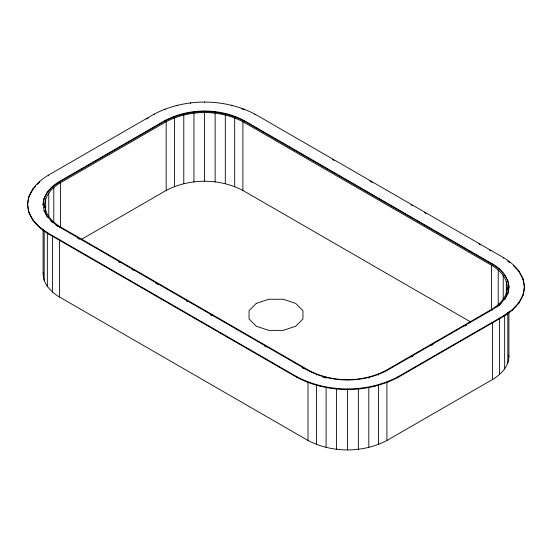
<?xml version="1.0" encoding="UTF-8"?>
<svg xmlns="http://www.w3.org/2000/svg" width="552" height="552" viewBox="0 0 552 552"><rect width="100%" height="100%" fill="white"/><g stroke="black" fill="none" stroke-linecap="round" stroke-linejoin="round"><path stroke-width="0.83" d="M27.6 204.24C28.048 191.282 37.95 181.387 48.479 175.136L154.132 114.14C185.017 98.042 224.077 98.042 254.955 114.14L503.521 257.646C514.222 263.966 524.283 274.165 524.4 287.357C523.952 300.316 514.05 310.21 503.521 316.462L397.868 377.458C366.983 393.555 327.922 393.555 297.045 377.458L48.479 233.951C37.777 227.631 27.717 217.44 27.6 204.24L28.973 212.879M27.6 204.847L28.973 196.208M44.174 197.954L43.097 204.847C43.125 194.47 51.026 186.424 59.444 181.463L165.089 120.467C189.26 107.868 219.827 107.868 243.998 120.467L492.556 263.973C502.9 269.535 512.021 281.465 507.826 293.643L508.903 286.75M44.65 207.428C43.808 196.636 51.695 187.742 60.541 182.705L166.186 121.709C189.681 109.462 219.406 109.462 242.901 121.709L491.459 265.215C500.305 270.252 508.192 279.146 507.35 289.938M508.903 312.184L508.903 356.709C508.551 366.845 500.802 374.594 492.556 379.486L386.911 440.482C362.74 453.082 332.173 453.082 308.002 440.482L59.444 296.976C50.936 291.925 42.249 283.307 43.366 272.626M507.35 287.357C507.012 297.217 499.477 304.745 491.459 309.506L385.813 370.502C362.319 382.75 332.594 382.75 309.099 370.502L60.541 226.996C52.523 222.242 44.988 214.707 44.65 204.847M523.027 295.389L524.4 286.75M29.339 196.119L33.03 189.094L35.77 186.134M44.174 198.561L47.348 192.524L52.502 186.949L59.444 182.07L165.089 121.074C189.26 108.475 219.827 108.475 243.998 121.074L492.556 264.58C500.802 269.473 508.551 277.214 508.903 287.357M43.097 204.24L44.174 211.133L44.174 210.526L47.348 216.57L52.502 222.139L59.444 227.017L308.002 370.523C332.173 383.122 362.74 383.122 386.911 370.523L492.556 309.527L499.498 304.649L504.652 299.08L507.826 293.036M505.052 298.929L507.433 294.395M28.973 212.272L33.03 219.993L39.613 227.107L48.479 233.344L297.045 376.85C327.922 392.948 366.983 392.948 397.868 376.85L503.521 315.854L512.387 309.617L518.97 302.503L523.027 294.782M37.419 184.354L39.613 181.981L39.613 181.373M496.724 307.209L501.216 303.4M146.694 119.046L148.177 118.183M81.372 239.416L166.186 190.447C189.681 178.199 219.406 178.199 242.901 190.447L470.559 321.885M411.461 356.958L412.951 356.095M431.547 345.359L433.037 344.503M465.032 326.032L466.516 325.169M241.686 108.868L244.156 109.627L244.156 109.02M322.885 377.126L325.3 377.865M332.587 159.562L334.077 160.425M369.909 181.111L372.145 182.408M410.964 204.813L412.454 205.675M424.398 212.568L425.889 213.431M478.888 244.032L480.378 244.895M489.334 250.063L490.832 250.925M77.356 237.967L79.591 239.264M118.411 261.669L119.901 262.531M131.845 269.431L133.336 270.294M155.733 283.217L157.969 284.515M186.334 300.888L187.825 301.751M210.222 314.681L211.713 315.537M264.712 346.138L266.202 347.001M302.027 367.687L304.269 368.977M507.612 261.13L509.655 262.573M55.973 225.188L58.057 226.651M513.484 265.678L518.97 271.605L523.027 279.326L524.4 287.357M50.784 220.89L52.502 222.746L52.502 222.139M44.967 212.644L46.948 216.418M508.633 355.136L508.903 356.709M523.027 278.719L523.027 279.326M518.97 270.998L518.97 271.605M518.97 302.503L518.97 303.11M512.387 309.617L512.387 310.224M507.826 280.464L507.826 281.072M507.826 312.48L507.826 362.988M506.308 281.251L506.308 294.14M504.652 274.42L504.652 275.027M504.652 299.08L504.652 299.688M504.652 315.095L504.652 369.033M503.521 257.646L503.521 258.253M503.521 315.854L503.521 316.462M503.224 275.372L503.224 299.432M499.498 268.852L499.498 269.459M499.498 304.649L499.498 305.256M499.498 318.097L499.498 374.601M498.208 269.956L498.208 305.187M492.556 263.973L492.556 264.58M492.556 309.527L492.556 310.134M492.556 322.982L492.556 379.486M491.459 265.215L491.459 309.893M397.868 376.85L397.868 377.458M387.062 381.97L387.062 382.577M386.911 382.26L386.911 440.482M378.451 374.532L378.451 375.139M378.451 385.413L378.451 444.484M374.739 385.772L374.739 386.379M368.805 377.506L368.805 378.113M368.805 387.532L368.805 447.465M361.367 388.118L361.367 388.725M358.338 388.511L358.338 449.3M347.456 388.912L347.456 449.914M336.568 388.511L336.568 449.3M333.546 388.118L333.546 388.725M326.101 377.506L326.101 378.113M326.101 387.532L326.101 447.465M320.174 385.772L320.174 386.379M316.455 374.532L316.455 375.139M316.455 385.413L316.455 444.484M308.002 382.26L308.002 440.482M307.843 381.97L307.843 382.577M297.045 376.85L297.045 377.458M254.955 114.14L254.955 114.747M243.998 120.467L243.998 121.074M242.901 121.709L242.901 190.447M235.545 116.458L235.545 117.065M234.683 117.811L234.683 186.555M231.826 105.218L231.826 105.825M225.899 113.484L225.899 114.091M225.306 114.919L225.306 183.657M215.432 111.649L215.432 112.256M215.128 113.132L215.128 181.877M204.544 102.085L204.544 102.693M204.544 111.035L204.544 111.642M204.544 112.532L204.544 181.277M193.959 113.132L193.959 181.877M193.662 111.649L193.662 112.256M190.633 102.872L190.633 103.479M183.788 114.919L183.788 183.657M183.195 113.484L183.195 114.091M177.261 105.218L177.261 105.825M174.404 117.811L174.404 186.555M173.549 116.458L173.549 117.065M166.186 121.709L166.186 190.447M165.089 120.467L165.089 121.074M164.938 109.02L164.938 109.627M154.132 114.14L154.132 114.747M60.541 182.705L60.541 227.383M59.444 181.463L59.444 182.07M59.444 227.017L59.444 227.624M59.444 239.616L59.444 296.976M53.792 187.452L53.792 222.677M52.502 186.341L52.502 186.949M52.502 235.587L52.502 292.098M48.776 192.862L48.776 216.922M48.479 175.136L48.479 175.743M48.479 233.344L48.479 233.951M47.348 191.917L47.348 192.524M47.348 216.57L47.348 217.177M47.348 232.585L47.348 286.522M45.692 198.741L45.692 212.485M44.174 230.826L44.174 280.485M43.097 229.68L43.097 274.199M39.613 227.107L39.613 227.714M33.03 188.487L33.03 189.094M33.03 219.993L33.03 220.6M256.273 303.427L249.055 310.652L249.055 318.987L256.273 326.211L268.783 330.379L283.217 330.379L295.727 326.211L302.945 318.987L302.945 310.652L295.727 303.427L283.217 299.26L268.783 299.26L256.273 303.427"/></g></svg>
